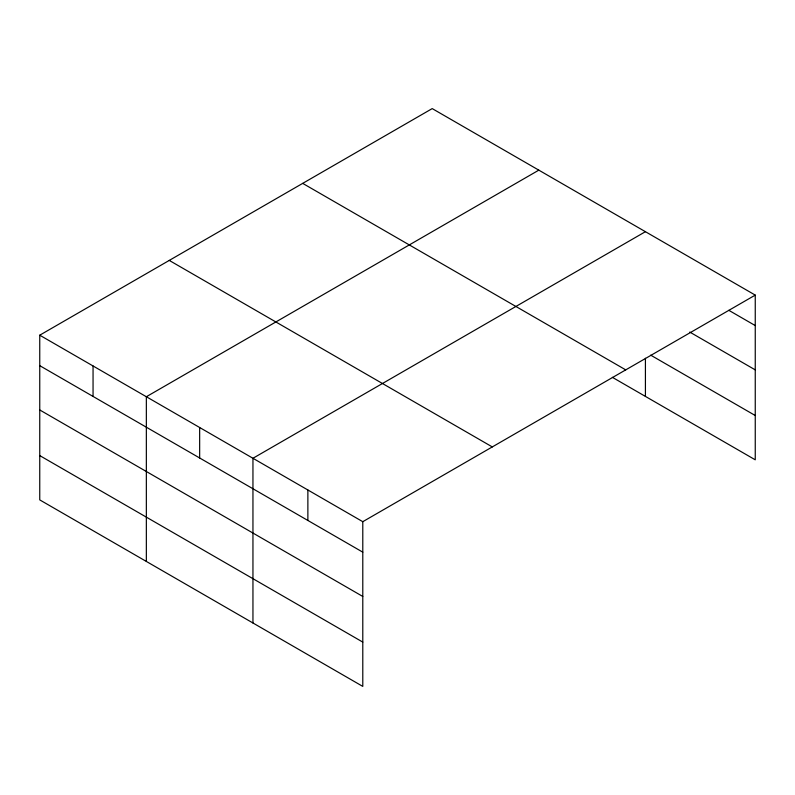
<?xml version="1.0" encoding="UTF-8"?>
<svg xmlns="http://www.w3.org/2000/svg" width="795" height="795" viewBox="0 0 795 795"><rect width="100%" height="100%" fill="white"/><g stroke="black" fill="none" stroke-linecap="round" stroke-linejoin="round"><path stroke-width="1.19" d="M39.75 335.192L362.788 521.689L362.788 686.403L39.75 499.896L39.75 335.192L432.212 108.597L755.25 295.104L755.25 459.808L612.369 377.327M538.821 170.15L146.35 396.735L146.35 561.439M645.421 231.693L252.949 458.278L252.949 622.992M362.788 521.689L755.25 295.104M728.846 310.328L755.25 325.572M689.772 332.072L755.25 369.874M650.698 355.156L755.25 415.517M302.706 183.377L625.735 369.874M169.265 260.412L492.294 446.919M39.75 365.66L362.788 552.167M39.75 409.962L362.788 596.459M39.75 455.595L362.788 642.102M645.421 358.257L645.421 396.397M307.874 489.988L307.874 520.457M199.654 427.511L199.654 457.98M93.055 365.958L93.055 396.437"/></g></svg>
